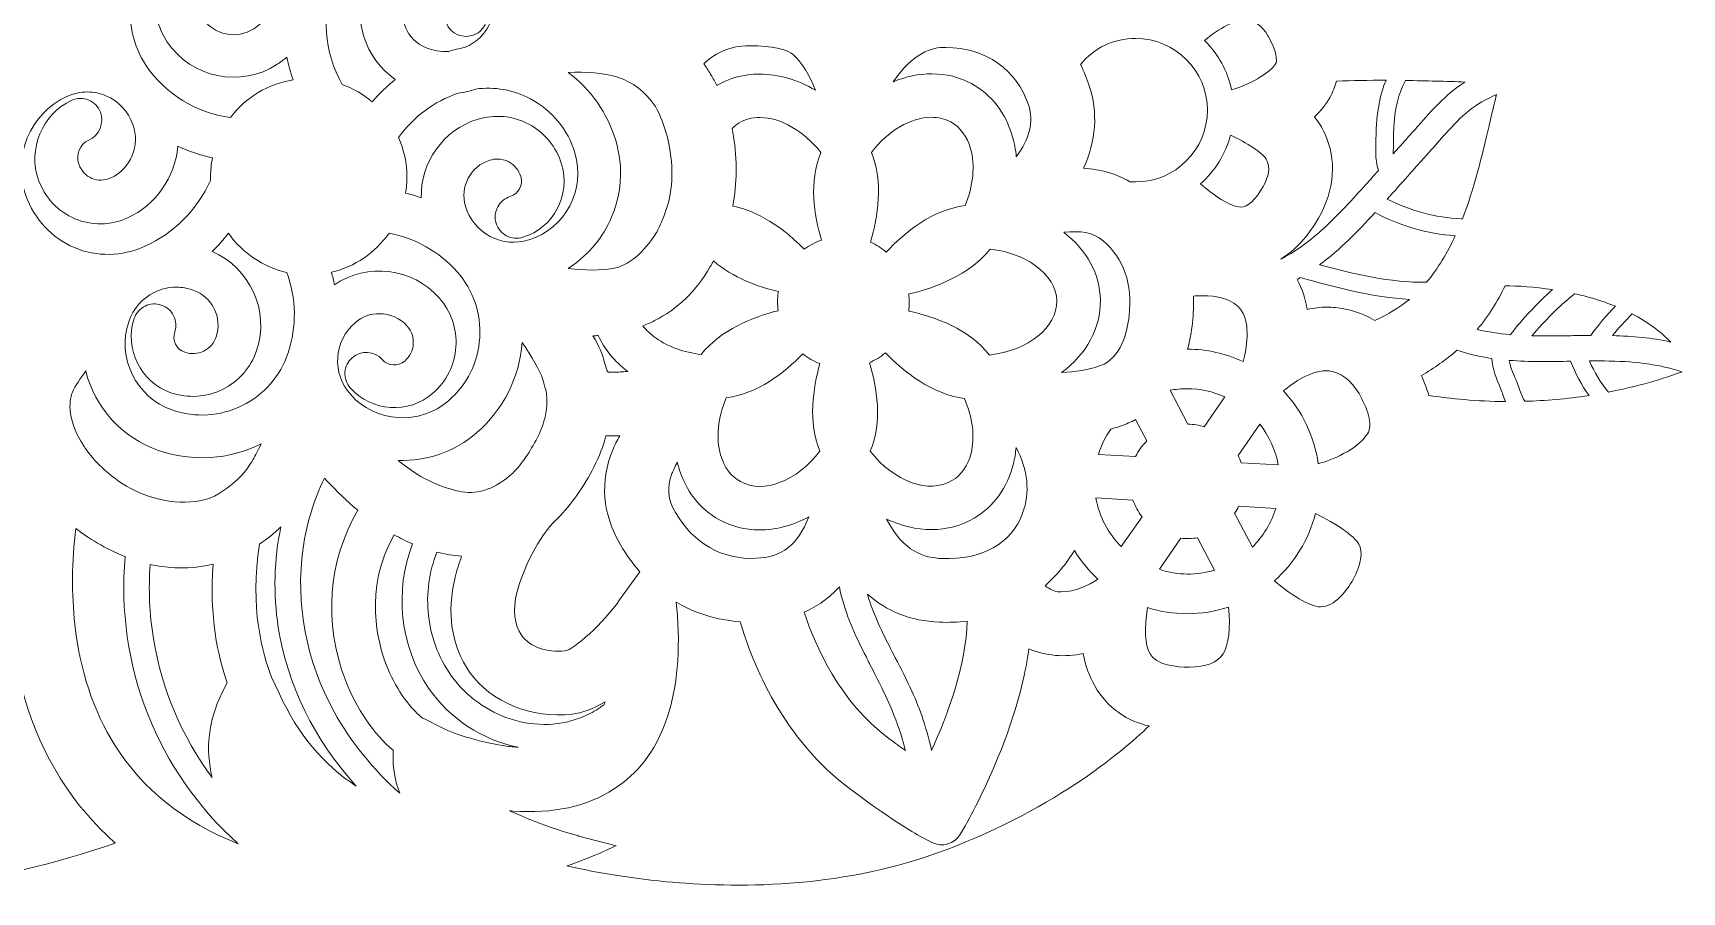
# Model space of a CAD drawing. Header units: millimetres. Extents: x -1360 to 498, y -485 to 609.
# Drawn here: x 201 to 487.4, y 154.7 to 303.9 of the extents above; entities that cross this region are included whole.
import ezdxf

# ---------------------------------------------------------------- set-up
doc = ezdxf.new("R2010")
doc.units = ezdxf.units.MM
doc.header["$MEASUREMENT"] = 0
doc.layers.add('Layer 5', color=7, linetype='Continuous')

msp = doc.modelspace()

# ---------------------------------------------------------------- linework, layer by layer
at = {"layer": 'Layer 5', "lineweight": 0}
for points, knots in [([(241.71, 315.74), (238.61, 320.36), (232.3, 321.64), (227.64, 318.59), (225, 316.87), (223.21, 314.24), (222.59, 311.17), (221.96, 308.1), (222.58, 304.98), (224.33, 302.37), (228.54, 296.1), (237.11, 294.36), (243.44, 298.5), (244.02, 298.88), (244.58, 299.29), (245.11, 299.74), (245.38, 298.4), (245.76, 297.08), (246.22, 295.8), (241.88, 295.11), (237.99, 292.78), (235.32, 289.25), (229.32, 290.05), (223.99, 293.35), (220.63, 298.36), (218.27, 301.88), (217.43, 306.08), (218.27, 310.21), (219.11, 314.34), (221.54, 317.89), (225.09, 320.22), (227.07, 321.51), (229.36, 322.19), (231.73, 322.19), (235.82, 322.19), (239.6, 320.18), (241.86, 316.83), (243.17, 314.87), (243.63, 312.54), (243.17, 310.25), (242.7, 307.96), (241.36, 305.98), (239.38, 304.69), (236.43, 302.77), (232.45, 303.57), (230.49, 306.49), (229.85, 307.44), (229.62, 308.58), (229.85, 309.69), (230.08, 310.81), (230.73, 311.77), (231.7, 312.4), (232.97, 313.23), (234.7, 312.88), (235.55, 311.62), (236.68, 309.93), (238.99, 309.47), (240.68, 310.6), (241.51, 311.15), (242.07, 311.99), (242.26, 312.96), (242.46, 313.93), (242.26, 314.92), (241.71, 315.74)], [0, 0, 0, 0, 1, 1, 1, 2, 2, 2, 3, 3, 3, 4, 4, 4, 5, 5, 5, 6, 6, 6, 7, 7, 7, 8, 8, 8, 9, 9, 9, 10, 10, 10, 11, 11, 11, 12, 12, 12, 13, 13, 13, 14, 14, 14, 15, 15, 15, 16, 16, 16, 17, 17, 17, 18, 18, 18, 19, 19, 19, 20, 20, 20, 21, 21, 21, 21]), ([(253.46, 313.4), (255.06, 317.32), (258.07, 320.37), (261.96, 321.98), (265.86, 323.6), (270.16, 323.58), (274.07, 321.93), (280.19, 319.36), (283.14, 312.28), (280.64, 306.14), (279.76, 303.98), (278.11, 302.29), (275.97, 301.4), (275.03, 301.23), (274.11, 301.01), (273.23, 300.74), (271.87, 300.64), (270.48, 300.87), (269.2, 301.41), (265.96, 302.77), (264.39, 306.53), (265.72, 309.78), (266.15, 310.84), (266.96, 311.66), (268.01, 312.1), (269.06, 312.54), (270.23, 312.53), (271.29, 312.08), (272.7, 311.49), (273.37, 309.87), (272.8, 308.46), (272.03, 306.57), (272.94, 304.41), (274.83, 303.63), (275.74, 303.25), (276.75, 303.26), (277.67, 303.64), (278.58, 304.02), (279.29, 304.74), (279.66, 305.66), (281.76, 310.81), (279.28, 316.76), (274.15, 318.92), (271.25, 320.14), (268.06, 320.15), (265.17, 318.95), (262.28, 317.75), (260.04, 315.49), (258.86, 312.58), (256.39, 306.52), (258.63, 299.48), (263.95, 295.87), (262.49, 294.7), (261.14, 293.4), (259.93, 291.97), (258.39, 293.28), (256.65, 294.29), (254.74, 294.98), (251.53, 300.6), (251.04, 307.45), (253.46, 313.4)], [0, 0, 0, 0, 1, 1, 1, 2, 2, 2, 3, 3, 3, 4, 4, 4, 5, 5, 5, 6, 6, 6, 7, 7, 7, 8, 8, 8, 9, 9, 9, 10, 10, 10, 11, 11, 11, 12, 12, 12, 13, 13, 13, 14, 14, 14, 15, 15, 15, 16, 16, 16, 17, 17, 17, 18, 18, 18, 19, 19, 19, 20, 20, 20, 20]), ([(411.78, 306.29), (413.22, 306.11), (414.51, 305.13), (415.5, 303.47), (415.5, 303.47), (415.53, 303.41), (415.53, 303.41), (417, 300.91), (417.22, 299.12), (416.77, 298.45), (416.04, 297.35), (413.18, 295.28), (409.2, 294.05), (408.51, 297.31), (406.87, 300.29), (404.5, 302.64), (406.84, 304.62), (410.21, 306.49), (411.78, 306.29)], [0, 0, 0, 0, 1, 1, 1, 2, 2, 2, 3, 3, 3, 4, 4, 4, 5, 5, 5, 6, 6, 6, 6]), ([(333.19, 300.06), (334.62, 298.7), (335.87, 296.66), (336.92, 293.98), (333.82, 295.82), (330.45, 296.8), (327.2, 296.8), (324.51, 296.8), (322.03, 296.15), (319.83, 294.85), (319.82, 294.84), (319.81, 294.84), (319.8, 294.83), (319.48, 295.47), (319.13, 296.08), (318.77, 296.66), (318.75, 296.69), (318.72, 296.73), (318.69, 296.77), (318.33, 297.41), (317.94, 298.02), (317.54, 298.58), (319.09, 300.13), (321.65, 301.73), (325.55, 301.73), (329.29, 301.73), (332.07, 301.12), (333.19, 300.06)], [0, 0, 0, 0, 1, 1, 1, 2, 2, 2, 3, 3, 3, 4, 4, 4, 5, 5, 5, 6, 6, 6, 7, 7, 7, 8, 8, 8, 9, 9, 9, 9]), ([(364.04, 295.14), (361.96, 296.27), (359.65, 296.84), (357.15, 296.84), (354.91, 296.84), (352.61, 296.37), (350.39, 295.46), (353.84, 300.43), (357.17, 301.5), (359.5, 301.44), (359.5, 301.44), (359.58, 301.44), (359.58, 301.44), (366.52, 301.36), (371.89, 297.57), (373.96, 291.32), (374.86, 288.62), (374.09, 285.52), (371.8, 282.44), (371.69, 283.64), (371.47, 284.8), (371.15, 285.92), (371.15, 285.92), (371.15, 285.92), (371.15, 285.92), (369.97, 290.05), (367.51, 293.24), (364.04, 295.14)], [0, 0, 0, 0, 1, 1, 1, 2, 2, 2, 3, 3, 3, 4, 4, 4, 5, 5, 5, 6, 6, 6, 7, 7, 7, 8, 8, 8, 9, 9, 9, 9]), ([(404.99, 290.53), (404.99, 283.65), (399.39, 278.06), (392.52, 278.06), (392.21, 278.06), (391.88, 278.08), (391.51, 278.11), (389.16, 279.49), (386.51, 280.26), (383.46, 280.44), (385.66, 285.19), (386.02, 290.12), (384.47, 294.79), (384.05, 296.05), (383.54, 297.29), (382.94, 298.49), (385.32, 301.36), (388.78, 303), (392.52, 303), (399.39, 303), (404.99, 297.4), (404.99, 290.53)], [0, 0, 0, 0, 1, 1, 1, 2, 2, 2, 3, 3, 3, 4, 4, 4, 5, 5, 5, 6, 6, 6, 7, 7, 7, 7]), ([(301.73, 263.03), (299.67, 262.68), (297.03, 262.69), (293.98, 263.06), (297.09, 265.04), (299.61, 267.88), (301.21, 271.28), (303.27, 275.67), (303.64, 280.62), (302.24, 285.24), (300.8, 290.03), (297.91, 294.15), (293.99, 297.09), (300.21, 297.35), (305.57, 296.57), (309.14, 291.16), (309.99, 289.65), (310.7, 287.81), (311.2, 285.83), (311.2, 285.83), (311.2, 285.83), (311.2, 285.83), (312.33, 281.3), (312.25, 276.78), (310.96, 273.11), (310.45, 271.65), (309.92, 270.43), (309.35, 269.37), (309.35, 269.37), (309.3, 269.29), (309.3, 269.29), (307.17, 265.78), (304.41, 263.5), (301.73, 263.03)], [0, 0, 0, 0, 1, 1, 1, 2, 2, 2, 3, 3, 3, 4, 4, 4, 5, 5, 5, 6, 6, 6, 7, 7, 7, 8, 8, 8, 9, 9, 9, 10, 10, 10, 11, 11, 11, 11]), ([(424.29, 271.78), (427.11, 276.74), (427.49, 281.96), (425.37, 286.49), (424.89, 287.52), (424.29, 288.48), (423.58, 289.37), (424.67, 290.38), (425.58, 291.54), (426.29, 292.82), (426.78, 293.69), (427.16, 294.62), (427.43, 295.58), (430.11, 295.69), (433.04, 295.73), (436.03, 295.72), (434.97, 293.28), (434.53, 290.64), (434.36, 287.97), (434.26, 286.39), (434.24, 284.8), (434.25, 283.21), (434.25, 282.1), (434.34, 281.06), (434.68, 280.06), (433.83, 279.11), (432.99, 278.16), (432.14, 277.21), (429.74, 274.54), (427.38, 271.95), (424.76, 269.63), (422.39, 267.53), (420.1, 265.9), (417.77, 264.67), (417.77, 264.67), (417.76, 264.67), (417.76, 264.68), (420.3, 266.23), (422.49, 268.61), (424.29, 271.78)], [0, 0, 0, 0, 1, 1, 1, 2, 2, 2, 3, 3, 3, 4, 4, 4, 5, 5, 5, 6, 6, 6, 7, 7, 7, 8, 8, 8, 9, 9, 9, 10, 10, 10, 11, 11, 11, 12, 12, 12, 13, 13, 13, 13]), ([(437.29, 284.19), (437.3, 285.52), (437.31, 286.84), (437.41, 288.17), (437.6, 290.79), (438.13, 293.35), (439.4, 295.67), (439.4, 295.67), (439.4, 295.68), (439.41, 295.69), (442.97, 295.64), (446.52, 295.54), (449.74, 295.42), (449.61, 295.34), (449.49, 295.26), (449.37, 295.18), (446.35, 293.21), (443.96, 290.5), (441.66, 287.88), (441.29, 287.46), (440.92, 287.05), (440.56, 286.64), (439.66, 285.63), (438.76, 284.62), (437.86, 283.61), (437.66, 283.39), (437.47, 283.17), (437.27, 282.96), (437.27, 283.38), (437.29, 283.8), (437.29, 284.19)], [0, 0, 0, 0, 1, 1, 1, 2, 2, 2, 3, 3, 3, 4, 4, 4, 5, 5, 5, 6, 6, 6, 7, 7, 7, 8, 8, 8, 9, 9, 9, 10, 10, 10, 10]), ([(199.77, 275.71), (197.33, 282.33), (200.54, 290.05), (206.92, 292.92), (208.08, 293.44), (209.28, 293.7), (210.49, 293.7), (211.6, 293.7), (212.67, 293.48), (213.7, 293.05), (215.86, 292.13), (217.52, 290.35), (218.37, 288.03), (219.69, 284.46), (217.96, 280.3), (214.53, 278.76), (213.45, 278.27), (212.28, 278.25), (211.25, 278.69), (210.2, 279.13), (209.4, 280), (208.98, 281.13), (208.39, 282.75), (209.16, 284.63), (210.71, 285.32), (212.56, 286.15), (213.44, 288.29), (212.73, 290.19), (212.37, 291.14), (211.63, 291.91), (210.7, 292.3), (209.76, 292.69), (208.73, 292.67), (207.78, 292.25), (202.63, 289.94), (200.03, 283.72), (202, 278.38), (203.13, 275.31), (205.37, 272.93), (208.3, 271.69), (211.23, 270.44), (214.48, 270.49), (217.46, 271.83), (222.31, 274.01), (225.68, 278.88), (226.19, 284.27), (228.11, 283.38), (230.12, 282.71), (232.19, 282.27), (231.98, 281.18), (231.87, 280.08), (231.87, 278.96), (231.87, 278.76), (231.87, 278.55), (231.88, 278.33), (229.49, 273.19), (225.44, 269.13), (220.46, 266.9), (216.45, 265.1), (212.1, 265.02), (208.21, 266.67), (208.21, 266.67), (208.21, 266.67), (208.21, 266.67), (204.31, 268.33), (201.31, 271.54), (199.77, 275.71)], [0, 0, 0, 0, 1, 1, 1, 2, 2, 2, 3, 3, 3, 4, 4, 4, 5, 5, 5, 6, 6, 6, 7, 7, 7, 8, 8, 8, 9, 9, 9, 10, 10, 10, 11, 11, 11, 12, 12, 12, 13, 13, 13, 14, 14, 14, 15, 15, 15, 16, 16, 16, 17, 17, 17, 18, 18, 18, 19, 19, 19, 20, 20, 20, 21, 21, 21, 22, 22, 22, 22]), ([(281.47, 270.89), (281.76, 269.95), (282.4, 269.17), (283.28, 268.71), (284.16, 268.25), (285.16, 268.16), (286.11, 268.45), (291.43, 270.1), (294.46, 275.79), (292.84, 281.14), (291.93, 284.15), (289.91, 286.62), (287.13, 288.1), (284.36, 289.57), (281.19, 289.86), (278.18, 288.93), (272.26, 287.09), (268.3, 281.42), (268.45, 275.32), (267.56, 275.64), (266.65, 275.91), (265.72, 276.14), (265.88, 277.07), (265.96, 278.02), (265.96, 278.96), (265.96, 281.31), (265.46, 283.67), (264.52, 285.81), (267.07, 289.36), (270.71, 292.06), (274.84, 293.46), (275.88, 293.6), (276.91, 293.85), (277.9, 294.2), (281.19, 294.66), (284.48, 294.07), (287.43, 292.5), (291.18, 290.52), (293.91, 287.17), (295.14, 283.1), (297.07, 276.74), (293.47, 269.96), (287.13, 267.99), (284.88, 267.29), (282.49, 267.52), (280.42, 268.62), (278.34, 269.72), (276.82, 271.58), (276.13, 273.84), (275.12, 277.22), (277.02, 280.81), (280.38, 281.85), (280.8, 281.98), (281.23, 282.05), (281.66, 282.05), (282.36, 282.05), (283.03, 281.88), (283.66, 281.55), (284.67, 281.01), (285.41, 280.1), (285.74, 279), (286.19, 277.54), (285.36, 275.98), (283.91, 275.53), (282.96, 275.24), (282.19, 274.59), (281.73, 273.72), (281.27, 272.84), (281.17, 271.84), (281.47, 270.89)], [0, 0, 0, 0, 1, 1, 1, 2, 2, 2, 3, 3, 3, 4, 4, 4, 5, 5, 5, 6, 6, 6, 7, 7, 7, 8, 8, 8, 9, 9, 9, 10, 10, 10, 11, 11, 11, 12, 12, 12, 13, 13, 13, 14, 14, 14, 15, 15, 15, 16, 16, 16, 17, 17, 17, 18, 18, 18, 19, 19, 19, 20, 20, 20, 21, 21, 21, 22, 22, 22, 23, 23, 23, 23]), ([(439.81, 279.1), (440.59, 279.97), (441.36, 280.84), (442.13, 281.7), (442.13, 281.7), (443.52, 283.26), (443.52, 283.26), (444.47, 284.33), (445.42, 285.4), (446.38, 286.46), (447.69, 287.92), (448.98, 289.32), (450.45, 290.47), (451.83, 291.56), (453.41, 292.48), (455.22, 293.25), (454.93, 292.16), (454.66, 291.05), (454.4, 289.95), (454.4, 289.95), (454.4, 289.96), (454.4, 289.96), (454.4, 289.96), (453.85, 287.61), (453.85, 287.61), (452.68, 282.62), (451.37, 276.99), (449.29, 271.67), (449.22, 271.68), (449.16, 271.69), (449.09, 271.69), (444.59, 271.86), (440.22, 273.05), (436.23, 275.09), (437.44, 276.43), (438.64, 277.78), (439.81, 279.1)], [0, 0, 0, 0, 1, 1, 1, 2, 2, 2, 3, 3, 3, 4, 4, 4, 5, 5, 5, 6, 6, 6, 7, 7, 7, 8, 8, 8, 9, 9, 9, 10, 10, 10, 11, 11, 11, 12, 12, 12, 12]), ([(349.2, 265.89), (348.38, 266.59), (347.48, 267.17), (346.49, 267.61), (347.8, 272.03), (348.73, 278), (346.64, 283.19), (349.46, 286.92), (353.5, 289.3), (357.05, 289.3), (358.28, 289.3), (359.41, 289.03), (360.41, 288.48), (362.06, 287.58), (363.26, 285.98), (363.87, 283.84), (364.69, 280.98), (364.32, 277.32), (362.9, 273.96), (357.2, 273.22), (352.41, 269.32), (349.2, 265.89)], [0, 0, 0, 0, 1, 1, 1, 2, 2, 2, 3, 3, 3, 4, 4, 4, 5, 5, 5, 6, 6, 6, 7, 7, 7, 7]), ([(334.98, 266.38), (330.09, 271.34), (325.7, 273.23), (322.59, 273.89), (323.29, 277.79), (323.33, 281.94), (322.7, 285.94), (322.62, 286.41), (322.53, 286.88), (322.43, 287.36), (322.81, 287.73), (323.23, 288.06), (323.68, 288.32), (324.73, 288.94), (325.94, 289.26), (327.28, 289.26), (330.87, 289.26), (334.97, 286.89), (337.86, 283.18), (335.75, 278.11), (336.66, 272.3), (337.98, 267.97), (336.91, 267.59), (335.89, 267.06), (334.98, 266.38)], [0, 0, 0, 0, 1, 1, 1, 2, 2, 2, 3, 3, 3, 4, 4, 4, 5, 5, 5, 6, 6, 6, 7, 7, 7, 8, 8, 8, 8]), ([(403.78, 277.74), (406.32, 279.98), (408.14, 282.91), (409, 286.17), (411.74, 284.97), (414.77, 283.04), (415.34, 281.81), (415.9, 280.61), (415.66, 278.99), (414.67, 277.25), (413.39, 274.99), (411.96, 273.7), (410.77, 273.7), (409.01, 273.71), (405.89, 275.87), (403.78, 277.74)], [0, 0, 0, 0, 1, 1, 1, 2, 2, 2, 3, 3, 3, 4, 4, 4, 5, 5, 5, 5]), ([(424.48, 263.69), (428.11, 266.39), (431.26, 269.62), (433.98, 272.6), (434.03, 272.65), (434.07, 272.7), (434.12, 272.75), (438.42, 270.41), (443.15, 269.07), (448.03, 268.72), (446.69, 265.8), (445.06, 263.05), (443.04, 260.64), (436.72, 260.58), (430.55, 262.04), (424.48, 263.69)], [0, 0, 0, 0, 1, 1, 1, 2, 2, 2, 3, 3, 3, 4, 4, 4, 5, 5, 5, 5]), ([(380.04, 269.32), (382.94, 269.57), (385.07, 269.44), (386.87, 267.86), (390.52, 264.68), (392, 260.41), (391.39, 254.8), (391.09, 252.12), (390.06, 247.44), (386.38, 246.16), (384.37, 245.45), (382.04, 245.05), (379.67, 244.96), (384.02, 248.19), (386.49, 252.72), (386.41, 257.54), (386.33, 262.07), (384.08, 266.23), (380.04, 269.32)], [0, 0, 0, 0, 1, 1, 1, 2, 2, 2, 3, 3, 3, 4, 4, 4, 5, 5, 5, 6, 6, 6, 6]), ([(217.64, 253.79), (218.39, 256.03), (219.97, 257.83), (222.07, 258.87), (223.29, 259.47), (224.59, 259.78), (225.94, 259.78), (226.91, 259.78), (227.88, 259.62), (228.82, 259.29), (232.15, 258.15), (233.95, 254.5), (232.83, 251.17), (232.47, 250.07), (231.7, 249.19), (230.67, 248.69), (229.64, 248.18), (228.47, 248.11), (227.38, 248.48), (225.94, 248.98), (225.16, 250.56), (225.64, 252), (225.96, 252.93), (225.89, 253.94), (225.45, 254.83), (225, 255.71), (224.24, 256.38), (223.31, 256.69), (222.37, 257.01), (221.36, 256.94), (220.48, 256.49), (219.59, 256.05), (218.93, 255.29), (218.61, 254.35), (216.84, 249.07), (219.69, 243.29), (224.97, 241.47), (227.94, 240.45), (231.13, 240.65), (233.95, 242.04), (236.76, 243.42), (238.86, 245.83), (239.86, 248.81), (242.17, 255.69), (238.71, 263.18), (232.12, 265.96), (233.14, 266.96), (234.09, 268.03), (234.96, 269.16), (237.38, 265.72), (240.99, 263.29), (245.1, 262.35), (246.77, 257.86), (246.86, 252.92), (245.33, 248.37), (243.98, 244.34), (241.15, 241.09), (237.35, 239.22), (233.55, 237.34), (229.24, 237.07), (225.21, 238.46), (218.93, 240.62), (215.53, 247.5), (217.64, 253.79)], [0, 0, 0, 0, 1, 1, 1, 2, 2, 2, 3, 3, 3, 4, 4, 4, 5, 5, 5, 6, 6, 6, 7, 7, 7, 8, 8, 8, 9, 9, 9, 10, 10, 10, 11, 11, 11, 12, 12, 12, 13, 13, 13, 14, 14, 14, 15, 15, 15, 16, 16, 16, 17, 17, 17, 18, 18, 18, 19, 19, 19, 20, 20, 20, 21, 21, 21, 21]), ([(256.13, 242.31), (259.83, 238.13), (266.26, 237.71), (270.47, 241.37), (272.84, 243.44), (274.27, 246.3), (274.47, 249.44), (274.68, 252.57), (273.64, 255.59), (271.56, 257.94), (266.9, 263.21), (259.04, 264.08), (253.36, 260.2), (253.23, 260.93), (253.06, 261.66), (252.87, 262.38), (256.9, 263.34), (260.47, 265.76), (262.86, 269.17), (267.43, 268.31), (271.6, 265.94), (274.68, 262.46), (277.49, 259.27), (278.89, 255.2), (278.61, 250.97), (278.34, 246.74), (276.41, 242.88), (273.2, 240.08), (268.19, 235.72), (260.53, 236.22), (256.14, 241.19), (254.58, 242.96), (253.8, 245.22), (253.95, 247.57), (254.11, 249.92), (255.18, 252.07), (256.96, 253.62), (258.13, 254.64), (259.63, 255.19), (261.18, 255.19), (263.03, 255.19), (264.79, 254.41), (266.01, 253.03), (266.77, 252.17), (267.15, 251.06), (267.07, 249.92), (267, 248.78), (266.47, 247.73), (265.6, 246.97), (264.45, 245.97), (262.7, 246.08), (261.69, 247.22), (260.34, 248.75), (257.99, 248.9), (256.46, 247.54), (255.72, 246.89), (255.27, 245.98), (255.21, 244.99), (255.15, 244), (255.48, 243.05), (256.13, 242.31)], [0, 0, 0, 0, 1, 1, 1, 2, 2, 2, 3, 3, 3, 4, 4, 4, 5, 5, 5, 6, 6, 6, 7, 7, 7, 8, 8, 8, 9, 9, 9, 10, 10, 10, 11, 11, 11, 12, 12, 12, 13, 13, 13, 14, 14, 14, 15, 15, 15, 16, 16, 16, 17, 17, 17, 18, 18, 18, 19, 19, 19, 20, 20, 20, 20]), ([(367.14, 248), (363.61, 252.51), (357.74, 254.64), (353.11, 255.64), (353.18, 256.16), (353.22, 256.68), (353.22, 257.19), (353.22, 257.66), (353.19, 258.13), (353.12, 258.61), (357.73, 259.68), (363.66, 261.89), (367.24, 266.4), (370.2, 266.08), (372.96, 265.08), (375.07, 263.58), (377.46, 261.88), (378.79, 259.69), (378.83, 257.42), (378.91, 252.8), (373.92, 248.82), (367.14, 248)], [0, 0, 0, 0, 1, 1, 1, 2, 2, 2, 3, 3, 3, 4, 4, 4, 5, 5, 5, 6, 6, 6, 7, 7, 7, 7]), ([(309.24, 250.93), (308.32, 251.58), (307.56, 252.31), (306.96, 253.09), (307.66, 253.35), (308.33, 253.65), (308.97, 253.98), (313, 256.01), (316.16, 259.08), (318.65, 263.36), (318.65, 263.36), (318.66, 263.38), (318.66, 263.38), (318.7, 263.45), (318.75, 263.51), (318.78, 263.58), (318.94, 263.83), (319.08, 264.08), (319.23, 264.35), (322.57, 261.42), (326.97, 259.86), (330.48, 259.03), (330.38, 258.42), (330.33, 257.8), (330.33, 257.19), (330.33, 256.7), (330.37, 256.2), (330.43, 255.71), (326.02, 254.6), (320.48, 252.4), (317.06, 248.11), (314.11, 248.44), (311.35, 249.43), (309.24, 250.93), (309.24, 250.93), (309.24, 250.93), (309.24, 250.93)], [0, 0, 0, 0, 1, 1, 1, 2, 2, 2, 3, 3, 3, 4, 4, 4, 5, 5, 5, 6, 6, 6, 7, 7, 7, 8, 8, 8, 9, 9, 9, 10, 10, 10, 11, 11, 11, 12, 12, 12, 12]), ([(434.08, 253.99), (431.94, 255.28), (429.62, 256.05), (427.16, 256.26), (426.71, 256.3), (426.25, 256.32), (425.8, 256.32), (424.64, 256.32), (423.48, 256.19), (422.33, 255.94), (422.04, 257.81), (421.45, 259.55), (420.56, 261.13), (420.76, 261.23), (420.94, 261.35), (421.13, 261.46), (427.36, 259.72), (433.64, 258.06), (440.1, 257.68), (438.43, 256.3), (436.42, 255.07), (434.08, 253.99)], [0, 0, 0, 0, 1, 1, 1, 2, 2, 2, 3, 3, 3, 4, 4, 4, 5, 5, 5, 6, 6, 6, 7, 7, 7, 7]), ([(401.54, 249.03), (401.93, 250.47), (402.21, 252.01), (402.39, 253.6), (402.56, 255.18), (402.62, 256.73), (402.57, 258.23), (403, 258.28), (403.44, 258.31), (403.9, 258.31), (403.9, 258.31), (404.07, 258.31), (404.07, 258.31), (406.44, 258.31), (409.55, 257.87), (410.9, 255.73), (410.9, 255.73), (410.92, 255.7), (410.92, 255.7), (412.5, 253.17), (411.83, 249.23), (411.19, 246.86), (408.18, 248.27), (404.87, 249.02), (401.54, 249.03)], [0, 0, 0, 0, 1, 1, 1, 2, 2, 2, 3, 3, 3, 4, 4, 4, 5, 5, 5, 6, 6, 6, 7, 7, 7, 8, 8, 8, 8]), ([(456.68, 260.04), (458.91, 260.01), (461.77, 259.84), (464.93, 259.37), (462.25, 256.99), (459.79, 254.38), (457.6, 251.53), (455.54, 251.71), (453.64, 252.01), (451.86, 252.45), (453.8, 254.75), (455.42, 257.3), (456.68, 260.04)], [0, 0, 0, 0, 1, 1, 1, 2, 2, 2, 3, 3, 3, 4, 4, 4, 4]), ([(468.63, 258.54), (468.68, 258.58), (468.72, 258.62), (468.76, 258.66), (469.31, 258.54), (469.87, 258.41), (470.43, 258.27), (472.37, 257.77), (474.17, 257.17), (475.85, 256.49), (474.29, 254.91), (472.87, 253.22), (471.58, 251.41), (470.41, 251.4), (469.25, 251.38), (468.1, 251.37), (465.87, 251.33), (463.57, 251.29), (461.35, 251.34), (463.55, 253.96), (465.97, 256.38), (468.63, 258.54)], [0, 0, 0, 0, 1, 1, 1, 2, 2, 2, 3, 3, 3, 4, 4, 4, 5, 5, 5, 6, 6, 6, 7, 7, 7, 7]), ([(478.78, 255.15), (481.4, 253.78), (483.64, 252.15), (485.48, 250.26), (482.19, 251.02), (478.79, 251.3), (475.36, 251.38), (476.42, 252.71), (477.56, 253.97), (478.78, 255.15)], [0, 0, 0, 0, 1, 1, 1, 2, 2, 2, 3, 3, 3, 3]), ([(278.07, 234.49), (282.71, 238.53), (285.52, 244.1), (285.99, 250.2), (287.72, 247.63), (288.95, 245.45), (289.59, 243.78), (289.71, 243.19), (289.88, 242.59), (290.09, 242.01), (290.25, 241.14), (290.3, 240.26), (290.25, 239.3), (290.15, 237.49), (289.61, 235.6), (288.63, 233.69), (287.33, 231.15), (285.89, 229.07), (284.36, 227.51), (281.38, 224.82), (278.48, 223.75), (275.5, 224.26), (272.8, 224.73), (268.84, 226.07), (264.42, 229.71), (269.36, 229.51), (274.29, 231.2), (278.07, 234.49)], [0, 0, 0, 0, 1, 1, 1, 2, 2, 2, 3, 3, 3, 4, 4, 4, 5, 5, 5, 6, 6, 6, 7, 7, 7, 8, 8, 8, 9, 9, 9, 9]), ([(298.26, 251.34), (298.57, 251.35), (298.88, 251.37), (299.18, 251.39), (300.26, 249.03), (302.02, 246.9), (304.31, 245.15), (304.01, 245.13), (303.71, 245.11), (303.42, 245.1), (303.42, 245.1), (303.35, 245.09), (303.35, 245.09), (302.96, 245.07), (302.59, 245.04), (302.22, 245.04), (301.49, 245.02), (301.1, 245.03), (300.89, 245.04), (300.82, 245.13), (300.74, 245.25), (300.66, 245.4), (300.56, 245.82), (300.43, 246.25), (300.3, 246.66), (299.99, 248.04), (299.32, 249.58), (298.26, 251.34)], [0, 0, 0, 0, 1, 1, 1, 2, 2, 2, 3, 3, 3, 4, 4, 4, 5, 5, 5, 6, 6, 6, 7, 7, 7, 8, 8, 8, 9, 9, 9, 9]), ([(337.67, 231.31), (333.75, 226.11), (327.9, 223.84), (323.9, 226.03), (322.25, 226.93), (321.05, 228.53), (320.44, 230.67), (319.62, 233.53), (319.99, 237.19), (321.41, 240.55), (326.91, 241.27), (331.57, 244.94), (334.71, 248.2), (335.61, 247.49), (336.62, 246.92), (337.7, 246.51), (336.47, 242.18), (335.62, 236.37), (337.67, 231.31)], [0, 0, 0, 0, 1, 1, 1, 2, 2, 2, 3, 3, 3, 4, 4, 4, 5, 5, 5, 6, 6, 6, 6]), ([(346.28, 246.68), (347.29, 247.11), (348.23, 247.68), (349.07, 248.39), (352.31, 245.04), (357.15, 241.21), (362.8, 240.43), (364.23, 237.2), (364.64, 233.77), (363.94, 230.95), (363.4, 228.79), (362.25, 227.15), (360.63, 226.19), (356.57, 223.8), (350.55, 226), (346.45, 231.32), (348.58, 236.45), (347.63, 242.32), (346.28, 246.68)], [0, 0, 0, 0, 1, 1, 1, 2, 2, 2, 3, 3, 3, 4, 4, 4, 5, 5, 5, 6, 6, 6, 6]), ([(443.43, 240.99), (443.11, 242.13), (442.69, 243.29), (442.16, 244.44), (444.4, 245.74), (446.46, 247.22), (448.3, 248.83), (450.3, 248.17), (452.33, 247.72), (454.38, 247.42), (454.53, 245.6), (455.2, 243.91), (455.9, 242.18), (456.19, 241.48), (456.46, 240.7), (456.78, 239.93), (451.78, 239.97), (447.27, 240.41), (443.43, 240.99)], [0, 0, 0, 0, 1, 1, 1, 2, 2, 2, 3, 3, 3, 4, 4, 4, 5, 5, 5, 6, 6, 6, 6]), ([(460.13, 239.97), (459.52, 240.93), (459.17, 242.23), (458.79, 243.17), (458.3, 244.38), (457.64, 245.73), (457.42, 247.08), (460.98, 246.8), (464.56, 246.86), (468.07, 246.93), (468.88, 244.8), (469.96, 242.81), (471.28, 240.98), (467.39, 240.38), (463.65, 240.07), (460.13, 239.97)], [0, 0, 0, 0, 1, 1, 1, 2, 2, 2, 3, 3, 3, 4, 4, 4, 5, 5, 5, 5]), ([(474.64, 241.56), (473.29, 243.21), (472.19, 245.03), (471.34, 246.98), (476.01, 247.03), (480.75, 246.88), (485.28, 245.71), (486.01, 245.53), (486.73, 245.31), (487.42, 245.06), (483.06, 243.5), (478.78, 242.36), (474.64, 241.56)], [0, 0, 0, 0, 1, 1, 1, 2, 2, 2, 3, 3, 3, 4, 4, 4, 4]), ([(237.48, 227.35), (237.48, 227.35), (237.37, 227.22), (237.37, 227.22), (235.61, 225.39), (233.75, 224.03), (231.83, 223.18), (231.56, 223.08), (231.27, 223), (231, 222.92), (226.55, 221.75), (220.95, 222.84), (216.38, 225.77), (214.82, 226.84), (213.33, 228.08), (212.1, 229.35), (211.36, 230.14), (210.69, 230.98), (210.09, 231.84), (210, 231.98), (209.9, 232.13), (209.8, 232.28), (209.8, 232.28), (209.69, 232.49), (209.69, 232.49), (209.58, 232.69), (209.46, 232.88), (209.32, 233.06), (208.44, 234.56), (207.43, 236.82), (207.45, 239.17), (207.48, 239.39), (207.5, 239.62), (207.5, 239.85), (207.5, 239.85), (207.5, 240.06), (207.5, 240.06), (207.53, 240.25), (207.55, 240.42), (207.58, 240.58), (207.65, 240.9), (207.74, 241.23), (207.86, 241.56), (208.36, 242.66), (209.22, 243.93), (210.18, 245.25), (211.78, 238.88), (216.54, 233.6), (222.8, 231.45), (228.71, 229.42), (235.04, 229.81), (240.63, 232.56), (240.15, 231.51), (239.68, 230.59), (239.22, 229.81), (238.68, 228.92), (238.07, 228.07), (237.48, 227.35)], [0, 0, 0, 0, 1, 1, 1, 2, 2, 2, 3, 3, 3, 4, 4, 4, 5, 5, 5, 6, 6, 6, 7, 7, 7, 8, 8, 8, 9, 9, 9, 10, 10, 10, 11, 11, 11, 12, 12, 12, 13, 13, 13, 14, 14, 14, 15, 15, 15, 16, 16, 16, 17, 17, 17, 18, 18, 18, 19, 19, 19, 19]), ([(432.8, 234.3), (430.85, 231.4), (426.56, 229.8), (424.23, 229.12), (423.59, 233.85), (421.48, 238.27), (418.2, 241.77), (419.84, 243.15), (423.2, 245.55), (426.14, 245.24), (428.11, 245.03), (429.96, 243.63), (431.33, 241.3), (432.72, 238.92), (433.84, 235.84), (432.8, 234.3)], [0, 0, 0, 0, 1, 1, 1, 2, 2, 2, 3, 3, 3, 4, 4, 4, 5, 5, 5, 5]), ([(404.43, 235.53), (403.51, 235.82), (402.56, 235.98), (401.6, 235.99), (401.6, 235.99), (398.51, 241.88), (398.51, 241.88), (399.48, 242.06), (400.47, 242.15), (401.46, 242.15), (403.72, 242.15), (405.97, 241.66), (408.03, 240.74), (408.03, 240.74), (404.43, 235.53), (404.43, 235.53)], [0, 0, 0, 0, 1, 1, 1, 2, 2, 2, 3, 3, 3, 4, 4, 4, 5, 5, 5, 5]), ([(392.52, 230.38), (392.52, 230.38), (386.07, 230.76), (386.07, 230.76), (386.55, 232.32), (387.27, 233.79), (388.2, 235.15), (388.83, 235.32), (389.44, 235.5), (390.03, 235.71), (390.88, 236.01), (391.71, 236.37), (392.5, 236.8), (392.5, 236.8), (394.45, 233.08), (394.45, 233.08), (393.66, 232.3), (393.01, 231.38), (392.52, 230.38)], [0, 0, 0, 0, 1, 1, 1, 2, 2, 2, 3, 3, 3, 4, 4, 4, 5, 5, 5, 6, 6, 6, 6]), ([(414.09, 236.01), (415.71, 233.95), (416.81, 231.51), (417.29, 228.94), (417.29, 228.94), (410.84, 229.31), (410.84, 229.31), (410.7, 229.74), (410.52, 230.15), (410.31, 230.55), (410.31, 230.55), (414.09, 236.01), (414.09, 236.01)], [0, 0, 0, 0, 1, 1, 1, 2, 2, 2, 3, 3, 3, 4, 4, 4, 4]), ([(184.74, 156.09), (172.57, 154.74), (160.68, 155.37), (148.37, 158), (127.82, 162.41), (112.37, 173.84), (107.02, 178.22), (114.53, 180.9), (116.12, 186.39), (116.5, 187.84), (118.42, 187.1), (120.39, 186.74), (122.28, 186.78), (124.93, 186.83), (127.56, 187.62), (129.96, 189.1), (130.71, 185.39), (131.89, 181.55), (133.47, 177.68), (136.77, 169.63), (140.62, 164.17), (140.79, 163.95), (140.79, 163.95), (141.66, 162.71), (141.66, 162.71), (142.74, 161.18), (144.82, 160.67), (146.49, 161.52), (146.49, 161.52), (147.84, 162.22), (147.84, 162.22), (148, 162.3), (151.96, 164.36), (160.38, 170.61), (173.66, 180.48), (178.66, 195.62), (180.26, 202.19), (182.19, 203.05), (184.1, 204.19), (185.94, 205.58), (190.04, 208.68), (193.57, 212.9), (195.64, 217.16), (197.22, 220.42), (198.86, 225.49), (195.59, 232.58), (196.25, 232.61), (196.84, 232.65), (197.41, 232.71), (197.83, 231.38), (198.39, 230.05), (199.06, 228.75), (198.95, 228.28), (198.83, 227.75), (198.71, 227.15), (198.26, 225.07), (197.64, 221.71), (197.23, 217.55), (196.53, 210.35), (196.36, 199.46), (199.57, 188.49), (202.54, 178.32), (207.84, 169.84), (215.32, 163.23), (204.19, 159.44), (194.4, 157.16), (184.74, 156.09)], [0, 0, 0, 0, 1, 1, 1, 2, 2, 2, 3, 3, 3, 4, 4, 4, 5, 5, 5, 6, 6, 6, 7, 7, 7, 8, 8, 8, 9, 9, 9, 10, 10, 10, 11, 11, 11, 12, 12, 12, 13, 13, 13, 14, 14, 14, 15, 15, 15, 16, 16, 16, 17, 17, 17, 18, 18, 18, 19, 19, 19, 20, 20, 20, 21, 21, 21, 22, 22, 22, 22]), ([(293.4, 196.63), (290.25, 196.27), (287.29, 197.34), (285.87, 199.34), (284.62, 201.09), (284.33, 203.79), (285.08, 206.74), (286.09, 210.77), (288.78, 216.43), (291.96, 219.45), (291.96, 219.45), (292.18, 219.67), (292.18, 219.67), (294.52, 222.04), (296.64, 225.06), (298.48, 228.64), (299.37, 230.39), (300.07, 232.18), (300.54, 233.98), (301.31, 233.94), (301.98, 233.96), (302.51, 233.97), (302.67, 233.98), (302.82, 233.98), (302.97, 233.99), (302.46, 233.14), (302.05, 232.34), (301.72, 231.53), (299.46, 226), (299.91, 220.46), (303.06, 215.06), (304.04, 213.37), (305.17, 211.8), (306.41, 210.38), (306.41, 210.38), (302.91, 205.48), (302.91, 205.48), (302.91, 205.48), (302.9, 205.47), (302.9, 205.47), (300.08, 201.4), (294.92, 196.8), (293.4, 196.63)], [0, 0, 0, 0, 1, 1, 1, 2, 2, 2, 3, 3, 3, 4, 4, 4, 5, 5, 5, 6, 6, 6, 7, 7, 7, 8, 8, 8, 9, 9, 9, 10, 10, 10, 11, 11, 11, 12, 12, 12, 13, 13, 13, 14, 14, 14, 14]), ([(311.99, 227.41), (312.17, 227.88), (312.48, 228.55), (312.94, 229.41), (313, 229.13), (313.07, 228.86), (313.15, 228.59), (314.33, 224.46), (316.79, 221.27), (320.27, 219.37), (322.37, 218.23), (324.7, 217.64), (327.19, 217.64), (330.06, 217.64), (332.98, 218.41), (335.76, 219.89), (333.82, 214.96), (331.12, 212.89), (326.62, 212.7), (320.72, 212.44), (315.75, 215.26), (312.62, 220.63), (312.62, 220.63), (312.62, 220.63), (312.62, 220.63), (311.27, 222.95), (311.08, 224.98), (311.99, 227.41)], [0, 0, 0, 0, 1, 1, 1, 2, 2, 2, 3, 3, 3, 4, 4, 4, 5, 5, 5, 6, 6, 6, 7, 7, 7, 8, 8, 8, 9, 9, 9, 9]), ([(372.9, 220.52), (371.03, 215.31), (365.8, 212.37), (358.92, 212.66), (355.91, 212.79), (352.21, 213.75), (349.27, 219.52), (351.83, 218.32), (354.49, 217.69), (357.08, 217.69), (359.78, 217.69), (362.26, 218.35), (364.48, 219.66), (367.89, 221.67), (370.25, 224.94), (371.29, 229.11), (371.52, 230.04), (371.68, 230.98), (371.77, 231.95), (373.84, 228.01), (374.22, 224.18), (372.9, 220.52), (372.9, 220.52), (372.9, 220.52), (372.9, 220.52)], [0, 0, 0, 0, 1, 1, 1, 2, 2, 2, 3, 3, 3, 4, 4, 4, 5, 5, 5, 6, 6, 6, 7, 7, 7, 8, 8, 8, 8]), ([(253.31, 186.05), (248.47, 194.78), (246.56, 204.88), (247.94, 214.48), (248.55, 218.76), (249.79, 222.84), (251.63, 226.63), (253.65, 224.48), (255.67, 222.51), (256.86, 221.52), (257.05, 221.36), (257.25, 221.21), (257.44, 221.05), (252.25, 212.17), (251.46, 201.47), (255.29, 191.53), (257.19, 186.61), (260.19, 182.2), (263.57, 179.37), (263.57, 179.37), (263.55, 178.66), (263.55, 178.66), (263.51, 176.29), (263.9, 174.02), (264.71, 171.89), (260.1, 176.01), (256.21, 180.84), (253.31, 186.05)], [0, 0, 0, 0, 1, 1, 1, 2, 2, 2, 3, 3, 3, 4, 4, 4, 5, 5, 5, 6, 6, 6, 7, 7, 7, 8, 8, 8, 9, 9, 9, 9]), ([(385.62, 223.19), (385.62, 223.19), (392.07, 222.81), (392.07, 222.81), (392.43, 221.77), (392.96, 220.79), (393.64, 219.93), (393.64, 219.93), (390.04, 214.73), (390.04, 214.73), (387.74, 217.05), (386.2, 219.99), (385.62, 223.19)], [0, 0, 0, 0, 1, 1, 1, 2, 2, 2, 3, 3, 3, 4, 4, 4, 4]), ([(412.81, 214.64), (412.81, 214.64), (409.72, 220.53), (409.72, 220.53), (409.98, 220.92), (410.21, 221.32), (410.41, 221.75), (410.41, 221.75), (416.86, 221.37), (416.86, 221.37), (416.08, 218.84), (414.68, 216.51), (412.81, 214.64)], [0, 0, 0, 0, 1, 1, 1, 2, 2, 2, 3, 3, 3, 4, 4, 4, 4]), ([(215.22, 180.26), (211.51, 186.17), (209.18, 193.22), (208.29, 201.21), (207.71, 206.51), (207.76, 212.12), (208.44, 217.89), (210.6, 216.25), (213.54, 214.36), (217.02, 212.99), (216.2, 203.68), (217.55, 194.25), (220.94, 185.66), (224.31, 177.12), (229.74, 169.32), (236.65, 163.12), (227.2, 166.89), (220.01, 172.64), (215.22, 180.26)], [0, 0, 0, 0, 1, 1, 1, 2, 2, 2, 3, 3, 3, 4, 4, 4, 5, 5, 5, 6, 6, 6, 6]), ([(243.81, 189.14), (243.81, 189.14), (242.45, 192.06), (242.45, 192.06), (240.91, 196.02), (238.61, 204.21), (240.35, 215.16), (241.66, 216.03), (242.91, 217.04), (244.08, 218.19), (242.88, 212.5), (242.72, 206.54), (243.63, 200.71), (245.19, 190.75), (249.85, 181.23), (257.13, 173.15), (251.52, 176.79), (247.05, 182.15), (243.81, 189.14)], [0, 0, 0, 0, 1, 1, 1, 2, 2, 2, 3, 3, 3, 4, 4, 4, 5, 5, 5, 6, 6, 6, 6]), ([(430.3, 209.04), (429.08, 206.89), (427.11, 204.32), (424.66, 204.27), (424.66, 204.27), (424.61, 204.27), (424.61, 204.27), (422.74, 204.27), (419.33, 206.5), (416.62, 208.8), (420.12, 211.88), (422.61, 215.95), (423.74, 220.46), (427.44, 218.72), (430.47, 216.61), (431.29, 215.17), (432.06, 213.82), (431.68, 211.47), (430.3, 209.04)], [0, 0, 0, 0, 1, 1, 1, 2, 2, 2, 3, 3, 3, 4, 4, 4, 5, 5, 5, 6, 6, 6, 6]), ([(271.63, 183.48), (271.63, 183.48), (269.14, 184.77), (269.14, 184.77), (269, 184.84), (268.85, 184.91), (268.69, 184.96), (266.21, 186.93), (263.86, 190.39), (262.37, 194.26), (260.96, 197.9), (258.37, 207.23), (263.73, 216.79), (264.8, 216.19), (265.88, 215.66), (266.96, 215.2), (263.73, 207.11), (264.78, 197.39), (269.74, 190.15), (273.43, 184.75), (279.17, 181.13), (285.26, 179.88), (284.34, 179.95), (283.47, 180.05), (282.67, 180.17), (278.16, 180.85), (273.79, 182.36), (271.63, 183.48)], [0, 0, 0, 0, 1, 1, 1, 2, 2, 2, 3, 3, 3, 4, 4, 4, 5, 5, 5, 6, 6, 6, 7, 7, 7, 8, 8, 8, 9, 9, 9, 9]), ([(406.22, 210.65), (404.68, 210.18), (403.09, 209.94), (401.47, 209.96), (399.93, 209.97), (398.31, 210.25), (396.66, 210.8), (396.66, 210.8), (400.37, 216.18), (400.37, 216.18), (401.34, 216.07), (402.32, 216.1), (403.27, 216.28), (403.27, 216.28), (406.22, 210.65), (406.22, 210.65)], [0, 0, 0, 0, 1, 1, 1, 2, 2, 2, 3, 3, 3, 4, 4, 4, 5, 5, 5, 5]), ([(271.19, 213.76), (272.63, 213.39), (274.06, 213.16), (275.47, 213.07), (275.02, 211.82), (274.64, 210.6), (274.35, 209.45), (272.81, 203.35), (273.72, 197.33), (276.85, 192.93), (280.58, 187.69), (287.56, 184.83), (294.64, 185.63), (296.44, 185.83), (298.37, 186.56), (300.39, 187.78), (300.32, 187.6), (300.25, 187.42), (300.17, 187.24), (299.3, 186.59), (298.37, 186.03), (297.41, 185.56), (293.62, 183.72), (289.17, 183.35), (284.89, 184.51), (280.71, 185.64), (276.8, 188.24), (274.17, 191.64), (271.71, 194.81), (270.17, 198.66), (269.71, 202.78), (269.29, 206.59), (269.8, 210.37), (271.19, 213.76)], [0, 0, 0, 0, 1, 1, 1, 2, 2, 2, 3, 3, 3, 4, 4, 4, 5, 5, 5, 6, 6, 6, 7, 7, 7, 8, 8, 8, 9, 9, 9, 10, 10, 10, 11, 11, 11, 11]), ([(381.89, 214.05), (383.02, 212.22), (384.4, 210.55), (385.98, 209.1), (384.3, 207.97), (382.04, 206.88), (379.57, 206.88), (379.49, 206.88), (379.41, 206.88), (379.33, 206.88), (378.5, 206.91), (377.64, 207.27), (376.8, 207.94), (378.73, 209.66), (380.43, 211.7), (381.89, 214.05)], [0, 0, 0, 0, 1, 1, 1, 2, 2, 2, 3, 3, 3, 4, 4, 4, 5, 5, 5, 5]), ([(234.72, 191.09), (234.72, 191.09), (233.82, 189.26), (233.82, 189.26), (231.5, 184.54), (230.94, 179.64), (232.14, 174.63), (226.86, 181.72), (223.33, 190.06), (221.94, 198.76), (221.25, 203.05), (221.06, 207.38), (221.37, 211.64), (222.06, 211.48), (222.73, 211.36), (223.39, 211.27), (226.43, 210.84), (229.42, 210.98), (232.31, 211.68), (231.59, 202.69), (233.17, 195.62), (234.72, 191.09)], [0, 0, 0, 0, 1, 1, 1, 2, 2, 2, 3, 3, 3, 4, 4, 4, 5, 5, 5, 6, 6, 6, 7, 7, 7, 7]), ([(341.07, 207.74), (341.87, 203.65), (343.6, 199.82), (345.25, 196.52), (345.65, 195.73), (346.05, 194.94), (346.45, 194.15), (348.63, 189.89), (350.68, 185.86), (351.98, 181.38), (352.18, 180.71), (352.36, 180.03), (352.53, 179.33), (351.61, 179.99), (350.66, 180.68), (349.69, 181.41), (341.13, 187.76), (336.85, 197.55), (334.96, 203.35), (337.28, 204.37), (339.3, 205.82), (341.07, 207.74)], [0, 0, 0, 0, 1, 1, 1, 2, 2, 2, 3, 3, 3, 4, 4, 4, 5, 5, 5, 6, 6, 6, 7, 7, 7, 7]), ([(350.79, 195.42), (349.34, 198.23), (347.83, 201.13), (346.72, 204.13), (346.42, 204.93), (346.16, 205.72), (345.94, 206.49), (349.31, 203.46), (353.5, 201.82), (358.44, 201.61), (360.06, 201.53), (361.67, 201.6), (363.24, 201.8), (363.18, 194.38), (359.82, 185.4), (357.1, 179.32), (356.31, 182.89), (355.16, 186.35), (353.67, 189.63), (352.78, 191.6), (351.77, 193.54), (350.79, 195.42)], [0, 0, 0, 0, 1, 1, 1, 2, 2, 2, 3, 3, 3, 4, 4, 4, 5, 5, 5, 6, 6, 6, 7, 7, 7, 7]), ([(357.75, 161.41), (340.71, 155.32), (322.91, 155.4), (310.98, 156.54), (303.71, 157.23), (297.67, 158.39), (293.75, 159.29), (297.75, 160.54), (302.28, 162.79), (302.28, 162.79), (302.28, 162.79), (295.85, 164.47), (295.85, 164.47), (295.77, 164.5), (289.51, 166.15), (283.8, 168.86), (283.99, 168.84), (284.17, 168.83), (284.36, 168.81), (291.34, 168.3), (297.26, 169.59), (301.95, 172.64), (310.18, 178.01), (313.89, 188.12), (312.97, 202.71), (312.97, 202.71), (312.75, 205.09), (312.75, 205.09), (316.1, 203.11), (319.82, 201.97), (323.85, 201.68), (326.01, 194.28), (331.27, 181.3), (343.09, 172.52), (351.29, 166.43), (355.21, 164.35), (355.63, 164.13), (355.63, 164.13), (357.11, 163.37), (357.11, 163.37), (358.92, 162.44), (361.12, 163.09), (362.13, 164.85), (362.13, 164.85), (362.96, 166.29), (362.96, 166.29), (363.11, 166.55), (366.69, 172.8), (369.8, 181.09), (371.97, 186.87), (373.37, 192.2), (373.97, 196.96), (375.44, 196.36), (377, 195.98), (378.59, 195.85), (380.21, 195.71), (381.83, 195.81), (383.42, 196.17), (383.74, 193.91), (384.57, 192.16), (385.44, 190.55), (387.59, 186.59), (391.35, 184.32), (394.86, 183.58), (390.03, 178.94), (377.69, 168.54), (357.75, 161.41)], [0, 0, 0, 0, 1, 1, 1, 2, 2, 2, 3, 3, 3, 4, 4, 4, 5, 5, 5, 6, 6, 6, 7, 7, 7, 8, 8, 8, 9, 9, 9, 10, 10, 10, 11, 11, 11, 12, 12, 12, 13, 13, 13, 14, 14, 14, 15, 15, 15, 16, 16, 16, 17, 17, 17, 18, 18, 18, 19, 19, 19, 20, 20, 20, 21, 21, 21, 22, 22, 22, 22]), ([(407.71, 196.09), (406.8, 194.63), (404.72, 193.81), (401.86, 193.79), (401.86, 193.79), (401.77, 193.79), (401.77, 193.79), (399.72, 193.79), (396.11, 194.1), (394.97, 196.18), (394.16, 197.66), (394.03, 200.58), (394.6, 204.13), (396.81, 203.43), (399.11, 203.08), (401.46, 203.08), (403.93, 203.08), (406.34, 203.46), (408.65, 204.23), (409.03, 200.61), (408.7, 197.68), (407.71, 196.09)], [0, 0, 0, 0, 1, 1, 1, 2, 2, 2, 3, 3, 3, 4, 4, 4, 5, 5, 5, 6, 6, 6, 7, 7, 7, 7])]:
    msp.add_open_spline(points, degree=3, knots=knots, dxfattribs=at)

doc.saveas('drawing.dxf')
